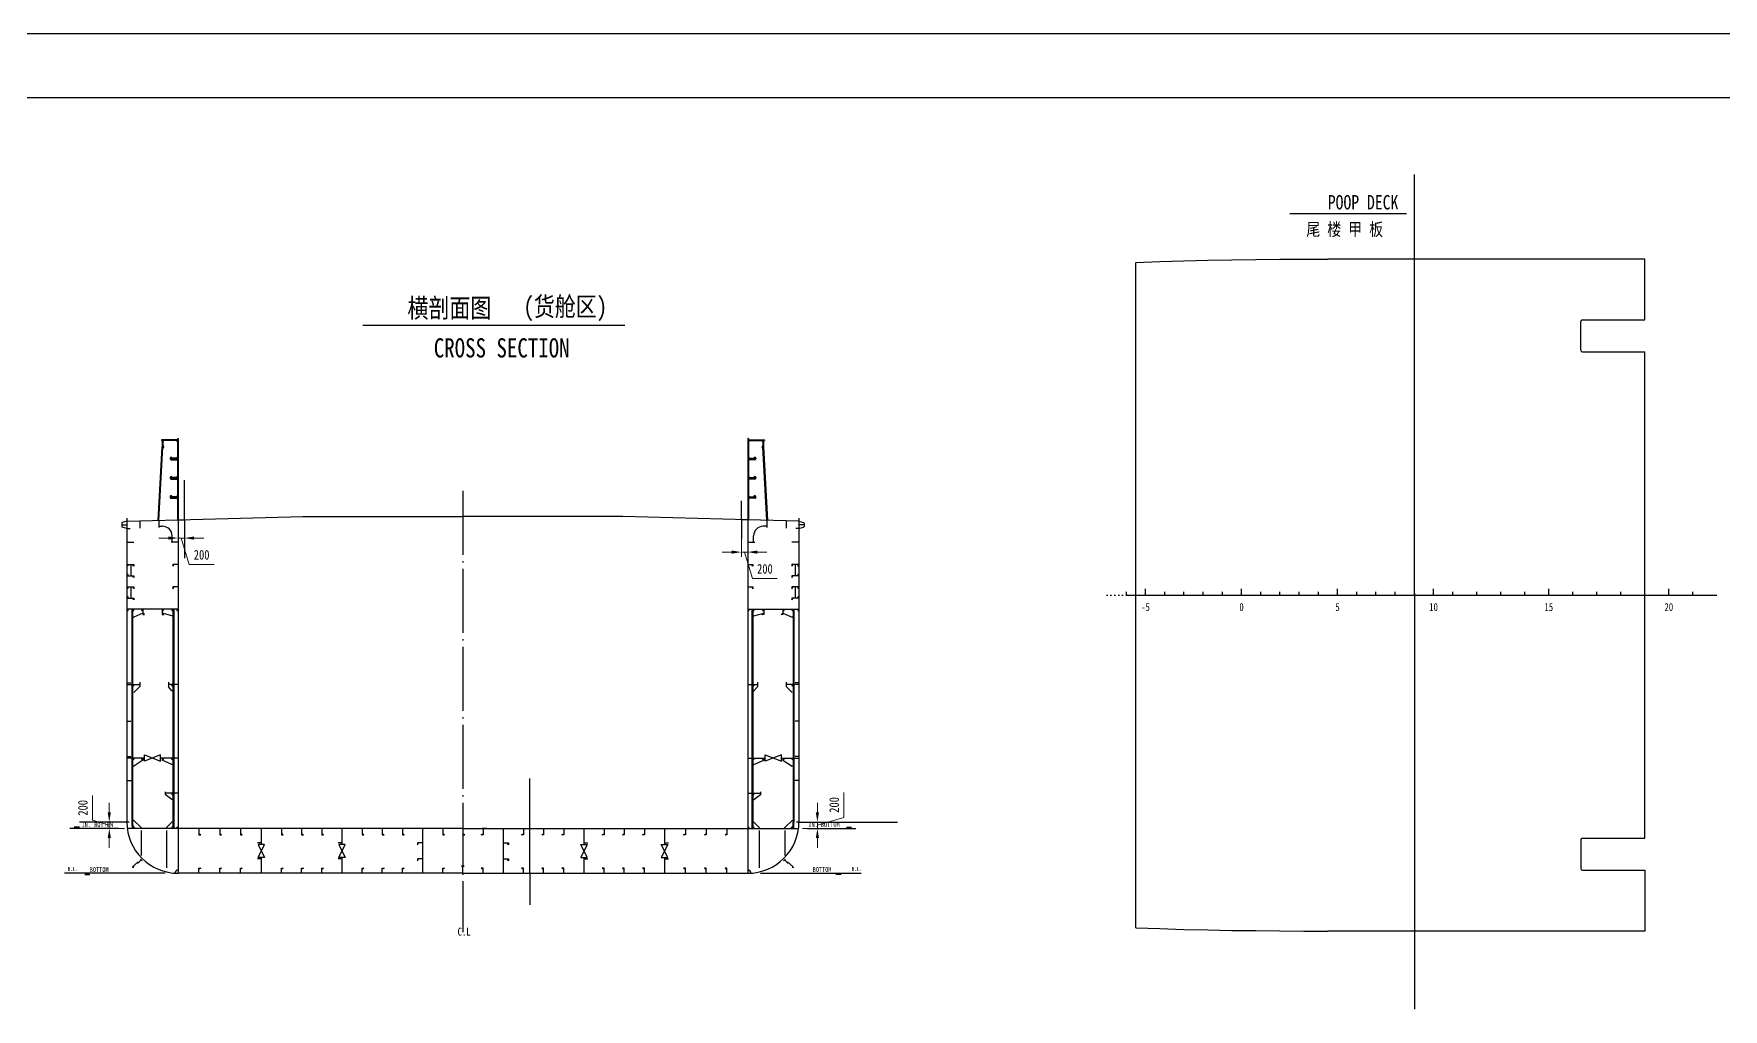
# Model space of a CAD drawing. Extents: x 259389 to 427589, y 305057 to 423857.
# Drawn here: x 295344 to 348133, y 393370 to 423857 of the extents above; entities that cross this region are included whole.
import ezdxf
from ezdxf.enums import TextEntityAlignment as Align

# ---------------------------------------------------------------- set-up
doc = ezdxf.new("R2010")
doc.units = 0
doc.header["$LTSCALE"] = 200
doc.header["$MEASUREMENT"] = 0
for name, pattern in [('CENTER110', [12.2, 10, -1, 0.2, -1]), ('DASHED1', [5.4, 4, -1.4]), ('DOT106', [0.6, 0, -0.6])]:
    doc.linetypes.add(name, pattern=pattern)
doc.layers.get('0').update_dxf_attribs({"color": 6, "linetype": 'CONTINUOUS'})
doc.layers.get('DEFPOINTS').update_dxf_attribs({"linetype": 'CONTINUOUS'})
for name, color, linetype in [('03CENTER', 1, 'CENTER110'), ('11TEXTE', 4, 'CONTINUOUS'), ('12TEXTC', 6, 'CONTINUOUS'), ('16LOCK', 9, 'DOT106'), ('FRAME', 7, 'CONTINUOUS'), ('Y-CON', 3, 'DASHED1')]:
    doc.layers.add(name, color=color, linetype=linetype)
doc.styles.add('ROMANS', font='')
doc.styles.get("Standard").update_dxf_attribs({"font": '', "width": 0.8})
doc.styles.get('ROMANS').set_extended_font_data('FangSong_GB2312')
doc.styles.get('Standard').set_extended_font_data('SimSun')
doc.dimstyles.new('DM-100', dxfattribs={"dimscale": 0, "dimtxt": 250, "dimasz": 200, "dimexe": 30, "dimexo": 30, "dimgap": 50, "dimtad": 1, "dimdec": 0, "dimzin": 0, "dimdsep": 46, "dimtxsty": 'ROMANS', "dimcen": 0, "dimclrd": 1, "dimclre": 1, "dimclrt": 1, "dimadec": 0, "dimazin": 0, "dimtfac": 1, "dimtdec": 0, "dimtmove": 0, "dimatfit": 3, "dimfxl": 0, "dimtolj": 1, "dimtzin": 0, "dimarcsym": 0})

# ---------------------------------------------------------------- blocks, each defined once
blk = doc.blocks.new('*D4')
at = {"layer": 'DEFPOINTS', "color": 0, "transparency": 16777216}
for p in [(299853, 408662), (300053, 408668), (300053, 408096)]:
    blk.add_point(p, dxfattribs=at)
at = {"layer": 'FRAME', "color": 1, "lineweight": 15, "transparency": 16777216}
for p, q in [((299553, 408096), (299253, 408096)), ((299853, 408096), (300053, 408096)), ((299853, 408096), (300053, 408096)), ((299953, 408096), (300200, 407271)), ((300353, 408096), (300653, 408096)), ((300200, 407271), (300977, 407271))]:
    blk.add_line(p, q, dxfattribs=at)
at = {"layer": 'FRAME', "color": 1, "lineweight": 13, "transparency": 16777216}
for p, q in [((299853, 408512), (299853, 407946)), ((300053, 408518), (300053, 407946))]:
    blk.add_line(p, q, dxfattribs=at)
at = {"layer": 'FRAME', "color": 1, "transparency": 16777216}
for points in [[(299553, 408146), (299553, 408046), (299853, 408096)], [(300353, 408146), (300353, 408046), (300053, 408096)]]:
    blk.add_solid(points, dxfattribs=at)
at = {"layer": 'FRAME', "color": 7, "transparency": 16777216, "insert": (300589, 407571), "char_height": 300, "attachment_point": 5}
blk.add_mtext('\\A1;200', dxfattribs=at)
blk = doc.blocks.new('*D5')
at = {"layer": 'DEFPOINTS', "color": 0, "transparency": 16777216}
for p in [(317453, 408663), (317653, 408663), (317653, 407657)]:
    blk.add_point(p, dxfattribs=at)
at = {"layer": 'FRAME', "color": 1, "lineweight": 13, "transparency": 16777216}
for p, q in [((317453, 408513), (317453, 407507)), ((317653, 408513), (317653, 407507))]:
    blk.add_line(p, q, dxfattribs=at)
at = {"layer": 'FRAME', "color": 1, "lineweight": 15, "transparency": 16777216}
for p, q in [((317153, 407657), (316853, 407657)), ((317453, 407657), (317653, 407657)), ((317453, 407657), (317653, 407657)), ((317553, 407657), (317800, 406832)), ((317953, 407657), (318253, 407657)), ((317800, 406832), (318577, 406832))]:
    blk.add_line(p, q, dxfattribs=at)
at = {"layer": 'FRAME', "color": 1, "transparency": 16777216}
for points in [[(317153, 407707), (317153, 407607), (317453, 407657)], [(317953, 407707), (317953, 407607), (317653, 407657)]]:
    blk.add_solid(points, dxfattribs=at)
at = {"layer": 'FRAME', "color": 7, "transparency": 16777216, "insert": (318189, 407132), "char_height": 300, "attachment_point": 5}
blk.add_mtext('\\A1;200', dxfattribs=at)
blk = doc.blocks.new('*D28')
at = {"layer": 'DEFPOINTS', "color": 0, "transparency": 16777216}
for p in [(298327, 399219), (297703, 399019), (298327, 399019)]:
    blk.add_point(p, dxfattribs=at)
at = {"layer": 'FRAME', "color": 1, "lineweight": 15, "transparency": 16777216}
for p, q in [((297178, 399277), (297178, 400054)), ((297703, 399519), (297703, 399819)), ((297703, 399119), (297178, 399277)), ((297703, 399219), (297703, 399019)), ((297703, 399219), (297703, 399019)), ((297703, 398719), (297703, 398419))]:
    blk.add_line(p, q, dxfattribs=at)
at = {"layer": 'FRAME', "color": 1, "lineweight": 13, "transparency": 16777216}
for p, q in [((298177, 399219), (297553, 399219)), ((298177, 399019), (297553, 399019))]:
    blk.add_line(p, q, dxfattribs=at)
at = {"layer": 'FRAME', "color": 1, "transparency": 16777216}
for points in [[(297653, 399519), (297753, 399519), (297703, 399219)], [(297653, 398719), (297753, 398719), (297703, 399019)]]:
    blk.add_solid(points, dxfattribs=at)
at = {"layer": 'FRAME', "color": 7, "transparency": 16777216, "insert": (296878, 399665), "char_height": 300, "attachment_point": 5, "rotation": 90}
blk.add_mtext('\\A1;200', dxfattribs=at)
blk = doc.blocks.new('*D33')
at = {"layer": 'DEFPOINTS', "color": 0, "transparency": 16777216}
for p in [(319213, 399219), (319829, 399219), (319210, 399019)]:
    blk.add_point(p, dxfattribs=at)
at = {"layer": 'FRAME', "color": 1, "lineweight": 15, "transparency": 16777216}
for p, q in [((320654, 399367), (320654, 400144)), ((319829, 399519), (319829, 399819)), ((319829, 399119), (320654, 399367)), ((319829, 399019), (319829, 399219)), ((319829, 399019), (319829, 399219)), ((319829, 398719), (319829, 398419))]:
    blk.add_line(p, q, dxfattribs=at)
at = {"layer": 'FRAME', "color": 1, "lineweight": 13, "transparency": 16777216}
for p, q in [((319363, 399219), (319979, 399219)), ((319360, 399019), (319979, 399019))]:
    blk.add_line(p, q, dxfattribs=at)
at = {"layer": 'FRAME', "color": 1, "transparency": 16777216}
for points in [[(319779, 399519), (319879, 399519), (319829, 399219)], [(319779, 398719), (319879, 398719), (319829, 399019)]]:
    blk.add_solid(points, dxfattribs=at)
at = {"layer": 'FRAME', "color": 7, "transparency": 16777216, "insert": (320354, 399755), "char_height": 300, "attachment_point": 5, "rotation": 90}
blk.add_mtext('\\A1;200', dxfattribs=at)

msp = doc.modelspace()

# ---------------------------------------------------------------- linework, layer by layer
at = {"color": 7, "linetype": 'Continuous'}
msp.add_line((427588.9, 423857.1), (259388.9, 423857.1), dxfattribs=at)
at = {"color": 1, "linetype": 'Continuous'}
msp.add_line((425588.9, 421857.1), (264388.9, 421857.1), dxfattribs=at)
for p, q in [((338232.9, 418229.7), (334596.3, 418229.7)), ((329782.7, 416712.4), (330532.7, 416738.4)), ((329782.7, 395914.4), (329782.7, 416712.4)), ((329782.7, 416712.4), (329782.7, 416712.4)), ((330532.7, 416738.4), (331282.7, 416760.4)), ((331282.7, 416760.4), (332032.7, 416778.4)), ((332032.7, 416778.4), (332782.7, 416791.4)), ((332782.7, 416791.4), (333532.7, 416801.4)), ((333532.7, 416801.4), (334282.7, 416808.4)), ((334282.7, 416808.4), (335032.7, 416812.4)), ((335032.7, 416812.4), (335782.7, 416813.4)), ((345682.7, 416813.4), (335782.7, 416813.4)), ((345682.7, 414913.4), (345682.7, 416813.4)), ((345682.7, 398713.4), (345682.7, 413913.4)), ((330082.7, 406313.4), (330082.7, 406513.4)), ((333082.7, 406313.4), (333082.7, 406513.4)), ((336082.7, 406313.4), (336082.7, 406513.4)), ((339082.7, 406313.4), (339082.7, 406513.4)), ((342682.7, 406313.4), (342682.7, 406513.4)), ((346432.7, 406313.4), (346432.7, 406513.4)), ((329482.7, 406313.4), (329482.7, 406413.4)), ((330682.7, 406313.4), (330682.7, 406413.4)), ((331282.7, 406313.4), (331282.7, 406413.4)), ((331882.7, 406313.4), (331882.7, 406413.4)), ((332482.7, 406313.4), (332482.7, 406413.4)), ((333682.7, 406313.4), (333682.7, 406413.4)), ((334282.7, 406313.4), (334282.7, 406413.4)), ((334882.7, 406313.4), (334882.7, 406413.4)), ((335482.7, 406313.4), (335482.7, 406413.4)), ((336682.7, 406313.4), (336682.7, 406413.4)), ((337282.7, 406313.4), (337282.7, 406413.4)), ((337882.7, 406313.4), (337882.7, 406413.4)), ((338482.7, 406313.4), (338482.7, 406413.4)), ((339682.7, 406313.4), (339682.7, 406413.4)), ((340432.7, 406313.4), (340432.7, 406413.4)), ((341182.7, 406313.4), (341182.7, 406413.4)), ((341932.7, 406313.4), (341932.7, 406413.4)), ((343432.7, 406313.4), (343432.7, 406413.4)), ((344182.7, 406313.4), (344182.7, 406413.4)), ((344932.7, 406313.4), (344932.7, 406413.4)), ((345682.7, 406313.4), (345682.7, 406413.4)), ((345682.7, 406313.4), (347932.7, 406313.4)), ((347182.7, 406313.4), (347182.7, 406413.4)), ((297990.4, 399019.1), (296472.8, 399019.1)), ((296769.9, 399061.3), (296609.3, 399061.3)), ((296667.4, 399019.1), (296636.8, 399061.3)), ((296711.5, 399019.1), (296680.9, 399061.3)), ((296754.4, 399019.1), (296723.8, 399061.3)), ((319514.7, 399019.1), (321032.3, 399019.1)), ((320735.2, 399061.3), (320895.8, 399061.3)), ((320750.7, 399019.1), (320781.3, 399061.3)), ((320793.6, 399019.1), (320824.2, 399061.3)), ((320837.7, 399019.1), (320868.3, 399061.3)), ((296934.2, 397576.9), (297094.8, 397576.9)), ((296949.6, 397619.1), (296980.3, 397576.9)), ((296992.6, 397619.1), (297023.2, 397576.9)), ((297036.7, 397619.1), (297067.3, 397576.9)), ((320570.9, 397576.9), (320410.3, 397576.9)), ((320468.4, 397619.1), (320437.8, 397576.9)), ((320512.6, 397619.1), (320481.9, 397576.9)), ((320555.5, 397619.1), (320524.9, 397576.9)), ((345682.7, 397713.4), (345682.7, 395813.4)), ((329782.7, 395914.4), (329782.7, 395914.4)), ((329782.7, 395914.4), (330532.7, 395888.4)), ((330532.7, 395888.4), (331282.7, 395866.4)), ((331282.7, 395866.4), (332032.7, 395848.4)), ((332032.7, 395848.4), (332782.7, 395835.4)), ((332782.7, 395835.4), (333532.7, 395825.4)), ((333532.7, 395825.4), (334282.7, 395818.4)), ((334282.7, 395818.4), (335032.7, 395814.4)), ((335032.7, 395814.4), (335782.7, 395813.4)), ((345682.7, 395813.4), (335782.7, 395813.4))]:
    msp.add_line(p, q)
at = {"layer": '03CENTER'}
msp.add_line((308752.6, 409575.6), (308752.6, 395777.4), dxfattribs=at)
at = {"layer": '16LOCK'}
msp.add_line((328882.7, 406313.4), (329782.7, 406313.4), dxfattribs=at)
at = {"layer": 'FRAME', "color": 5}
for p, q in [((338482.7, 406413.4), (338482.7, 419460.3)), ((300052.6, 408662.7), (300052.6, 409905.6)), ((317452.6, 408662.7), (317452.6, 409254.8)), ((300052.6, 408662.7), (300052.6, 407466.5)), ((317452.6, 408662.7), (317452.6, 408079.9)), ((338482.7, 406363.4), (338482.7, 393370.2)), ((310842.6, 397619.1), (310842.6, 400582.8)), ((298327, 399219.1), (297935.2, 399219.1)), ((319252.6, 399219.1), (319173.5, 399219.1)), ((319252.6, 399219.1), (322334.8, 399219.1)), ((300023.4, 399019.1), (299492.6, 399019.1)), ((317424.9, 399019.1), (318012.6, 399019.1)), ((310842.6, 397619.1), (310842.6, 396637))]:
    msp.add_line(p, q, dxfattribs=at)
at = {"layer": 'FRAME'}
for p, q in [((305630.6, 414746), (313810.2, 414746)), ((343682.7, 413963.4), (343682.7, 414863.4)), ((343732.7, 414913.4), (345682.7, 414913.4)), ((343732.7, 413913.4), (345682.7, 413913.4)), ((299227.5, 408645.7), (299352.5, 410944.1)), ((299252.6, 408646.4), (299377.6, 410944.1)), ((299332.6, 411169.1), (299332.6, 411144.1)), ((299832.6, 411169.1), (299332.6, 411169.1)), ((299832.6, 411144.1), (299332.6, 411144.1)), ((299352.5, 410944.1), (299377.6, 410944.1)), ((299357.6, 411144.1), (299357.6, 410944.1)), ((299357.6, 410944.1), (299377.6, 410944.1)), ((299377.6, 411144.1), (299377.6, 410944.1)), ((299832.6, 411209.1), (299852.6, 411209.1)), ((299832.6, 411209.1), (299832.6, 408662.2)), ((299852.6, 411209.1), (299852.6, 408662.7)), ((317652.6, 411209.1), (317652.6, 408662.7)), ((317672.6, 411209.1), (317652.6, 411209.1)), ((317672.6, 411209.1), (317672.6, 408662.2)), ((317672.6, 411169.1), (318172.6, 411169.1)), ((317672.6, 411144.1), (318172.6, 411144.1)), ((318127.6, 411144.1), (318127.6, 410944.1)), ((318252.6, 408646.4), (318127.6, 410944.1)), ((318152.6, 410944.1), (318127.6, 410944.1)), ((318147.6, 410944.1), (318127.6, 410944.1)), ((318147.6, 411144.1), (318147.6, 410944.1)), ((318277.6, 408645.7), (318152.6, 410944.1)), ((318172.6, 411169.1), (318172.6, 411144.1)), ((299602.6, 410589.1), (299602.6, 410569.1)), ((299632.6, 410589.1), (299632.6, 410569.1)), ((299832.6, 410589.1), (299632.6, 410589.1)), ((299832.6, 410569.1), (299632.6, 410569.1)), ((299632.6, 410539.1), (299832.6, 410539.1)), ((317672.6, 410589.1), (317872.6, 410589.1)), ((317672.6, 410569.1), (317872.6, 410569.1)), ((317872.6, 410539.1), (317672.6, 410539.1)), ((317872.6, 410589.1), (317872.6, 410569.1)), ((317902.6, 410589.1), (317902.6, 410569.1)), ((299602.6, 409989.1), (299602.6, 409969.1)), ((299832.6, 409989.1), (299632.6, 409989.1)), ((299632.6, 409989.1), (299632.6, 409969.1)), ((299832.6, 409969.1), (299632.6, 409969.1)), ((299632.6, 409939.1), (299832.6, 409939.1)), ((317672.6, 409989.1), (317872.6, 409989.1)), ((317672.6, 409969.1), (317872.6, 409969.1)), ((317872.6, 409939.1), (317672.6, 409939.1)), ((317872.6, 409989.1), (317872.6, 409969.1)), ((317902.6, 409989.1), (317902.6, 409969.1)), ((299602.6, 409389.1), (299602.6, 409369.1)), ((299632.6, 409389.1), (299632.6, 409369.1)), ((299832.6, 409389.1), (299632.6, 409389.1)), ((299832.6, 409369.1), (299632.6, 409369.1)), ((299632.6, 409339.1), (299832.6, 409339.1)), ((317672.6, 409389.1), (317872.6, 409389.1)), ((317672.6, 409369.1), (317872.6, 409369.1)), ((317872.6, 409339.1), (317672.6, 409339.1)), ((317872.6, 409389.1), (317872.6, 409369.1)), ((317902.6, 409389.1), (317902.6, 409369.1)), ((298252.6, 408619.1), (298107.4, 408580.2)), ((298252.6, 408719.1), (298252.6, 399219.1)), ((298252.6, 408619.1), (299852.6, 408662.7)), ((298652.6, 408630), (298652.6, 408409.9)), ((299252.6, 408646.4), (299252.6, 408426.4)), ((299852.6, 408662.7), (303752.6, 408769.1)), ((299852.6, 408662.7), (299852.6, 397619.1)), ((299852.6, 408662.7), (300052.6, 408662.7)), ((303752.6, 408769.1), (308752.6, 408769.1)), ((313752.6, 408769.1), (308752.6, 408769.1)), ((317652.6, 408662.7), (313752.6, 408769.1)), ((317652.6, 408662.7), (317452.6, 408662.7)), ((317652.6, 408662.7), (317652.6, 397619.1)), ((319252.6, 408619.1), (317652.6, 408662.7)), ((318252.6, 408646.4), (318252.6, 408426.4)), ((318852.6, 408630), (318852.6, 408409.9)), ((319252.6, 408719.1), (319252.6, 399219.1)), ((319252.6, 408619.1), (319397.7, 408580.2)), ((298092.6, 408560.9), (298092.6, 408457.3)), ((298092.6, 408509.1), (298232.6, 408509.1)), ((298252.6, 408399.1), (298107.4, 408438)), ((298252.6, 408398.9), (298352.6, 408398.9)), ((299252.6, 408464.1), (299367.6, 408464.1)), ((299667.6, 407969.3), (299667.6, 408164.1)), ((317837.6, 407969.3), (317837.6, 408164.1)), ((318252.6, 408464.1), (318137.6, 408464.1)), ((319252.6, 408398.9), (319152.6, 408398.9)), ((319252.6, 408399.1), (319397.7, 408438)), ((319412.6, 408509.1), (319272.6, 408509.1)), ((319412.6, 408560.9), (319412.6, 408457.3)), ((298252.6, 407969.3), (298472.6, 407969.3)), ((299852.6, 407969.3), (299632.6, 407969.3)), ((317652.6, 407969.3), (317872.6, 407969.3)), ((319252.6, 407969.3), (319032.6, 407969.3)), ((298252.6, 407269.3), (298472.6, 407269.3)), ((298372.6, 407269.3), (298372.6, 406919.3)), ((298472.6, 407213.2), (298436.9, 407269.3)), ((298472.6, 407269.3), (298472.6, 407213.2)), ((299692.6, 407213.2), (299728.2, 407269.3)), ((299692.6, 407269.3), (299692.6, 407213.2)), ((299852.6, 407269.3), (299692.6, 407269.3)), ((317652.6, 407269.3), (317812.6, 407269.3)), ((317812.6, 407213.2), (317776.9, 407269.3)), ((317812.6, 407269.3), (317812.6, 407213.2)), ((319252.6, 407269.3), (319032.6, 407269.3)), ((319032.6, 407269.3), (319032.6, 407213.2)), ((319032.6, 407213.2), (319068.2, 407269.3)), ((319132.6, 407269.3), (319132.6, 406919.3)), ((298252.5, 406919.3), (298472.5, 406919.3)), ((298252.5, 406569.3), (298472.5, 406569.3)), ((298372.5, 406569.3), (298372.5, 406219.3)), ((298472.5, 406863.2), (298436.9, 406919.3)), ((298472.5, 406513.2), (298436.9, 406569.3)), ((298472.5, 406919.3), (298472.5, 406863.2)), ((298472.5, 406569.3), (298472.5, 406513.2)), ((299692.5, 406513.2), (299728.2, 406569.3)), ((299692.5, 406569.3), (299692.5, 406513.2)), ((299852.5, 406569.3), (299692.5, 406569.3)), ((317652.6, 406569.3), (317812.6, 406569.3)), ((317812.6, 406513.2), (317776.9, 406569.3)), ((317812.6, 406569.3), (317812.6, 406513.2)), ((319252.6, 406919.3), (319032.6, 406919.3)), ((319032.6, 406919.3), (319032.6, 406863.2)), ((319032.6, 406863.2), (319068.2, 406919.3)), ((319252.6, 406569.3), (319032.6, 406569.3)), ((319032.6, 406569.3), (319032.6, 406513.2)), ((319032.6, 406513.2), (319068.2, 406569.3)), ((319132.6, 406569.3), (319132.6, 406219.3)), ((298252.5, 406219.3), (298472.5, 406219.3)), ((298472.5, 406163.2), (298436.9, 406219.3)), ((298472.5, 406219.3), (298472.5, 406163.2)), ((319252.6, 406219.3), (319032.6, 406219.3)), ((319032.6, 406219.3), (319032.6, 406163.2)), ((319032.6, 406163.2), (319068.2, 406219.3)), ((329482.7, 406313.4), (342682.7, 406313.4)), ((342682.7, 406313.4), (345682.7, 406313.4)), ((299852.5, 405869.3), (298252.5, 405869.3)), ((298407.6, 405869.3), (298407.6, 399219.1)), ((298432.6, 405869.3), (298432.6, 399219.1)), ((298432.6, 405619.3), (298467.6, 405619.3)), ((298752.5, 405744.7), (298467.6, 405619.3)), ((298752.5, 405869.1), (298752.5, 405709.1)), ((298808.6, 405709.1), (298752.5, 405744.7)), ((298752.5, 405709.1), (298808.6, 405709.1)), ((299352.5, 405869.1), (299352.5, 405709.1)), ((299657.5, 405669.3), (299352.5, 405744.7)), ((299408.6, 405709.1), (299352.5, 405744.7)), ((299352.5, 405709.1), (299408.6, 405709.1)), ((299692.5, 405669.3), (299657.5, 405669.3)), ((299692.6, 405869.3), (299692.6, 399019.1)), ((299722.6, 405869.3), (299722.6, 399019.1)), ((317652.6, 405869.3), (319252.6, 405869.3)), ((317782.6, 405869.3), (317782.6, 399019.1)), ((317812.6, 405869.3), (317812.6, 399019.1)), ((317812.6, 405669.3), (317847.6, 405669.3)), ((317847.6, 405669.3), (318152.6, 405744.7)), ((318096.5, 405709.1), (318152.6, 405744.7)), ((318152.6, 405709.1), (318096.5, 405709.1)), ((318152.6, 405869.1), (318152.6, 405709.1)), ((318696.5, 405709.1), (318752.6, 405744.7)), ((318752.6, 405709.1), (318696.5, 405709.1)), ((318752.6, 405869.1), (318752.6, 405709.1)), ((318752.6, 405744.7), (319037.6, 405619.3)), ((319072.6, 405619.3), (319037.6, 405619.3)), ((319072.6, 405869.3), (319072.6, 399219.1)), ((319097.6, 405869.3), (319097.6, 399219.1)), ((298252.6, 403569.3), (298372.6, 403569.3)), ((298252.6, 403519.3), (298652.6, 403519.3)), ((298652.6, 403454.3), (298467.6, 403269.3)), ((298652.6, 403594.3), (298652.6, 403444.3)), ((299552.6, 403594.3), (299552.6, 403444.3)), ((299852.6, 403519.3), (299552.6, 403519.3)), ((299657.6, 403319.3), (299552.6, 403444.3)), ((299692.6, 403319.3), (299657.6, 403319.3)), ((317652.6, 403519.3), (317952.6, 403519.3)), ((317812.6, 403319.3), (317847.6, 403319.3)), ((317847.6, 403319.3), (317952.6, 403444.3)), ((317952.6, 403594.3), (317952.6, 403444.3)), ((318852.6, 403594.3), (318852.6, 403444.3)), ((319252.6, 403519.3), (318852.6, 403519.3)), ((318852.6, 403454.3), (319037.6, 403269.3)), ((319252.6, 403569.3), (319132.6, 403569.3)), ((298252.6, 402369.3), (298372.6, 402369.3)), ((319252.6, 402369.3), (319132.6, 402369.3)), ((298252.6, 401269.1), (298372.6, 401269.1)), ((298800.9, 401219.1), (298252.6, 401219.1)), ((298752.6, 401219), (298752.6, 401139.1)), ((299306.9, 401319), (298800.9, 401119)), ((298800.9, 401119), (298800.9, 401319)), ((298800.9, 401319), (299306.9, 401119)), ((299054.3, 401219.1), (299053.5, 401219.1)), ((299306.9, 401119), (299306.9, 401319)), ((299852.6, 401219.1), (299306.9, 401219.1)), ((299352.6, 401219), (299352.6, 401139.1)), ((317652.6, 401219.1), (318198.2, 401219.1)), ((318152.6, 401219), (318152.6, 401139.1)), ((318198.2, 401119), (318198.2, 401319)), ((318198.2, 401319), (318704.3, 401119)), ((318704.3, 401319), (318198.2, 401119)), ((318450.9, 401219.1), (318451.6, 401219.1)), ((318704.3, 401119), (318704.3, 401319)), ((318704.3, 401219.1), (319252.6, 401219.1)), ((318752.6, 401219), (318752.6, 401139.1)), ((319252.6, 401269.1), (319132.6, 401269.1)), ((298432.6, 400969.1), (298467.6, 400969.1)), ((298752.6, 401149.1), (298467.6, 400969.1)), ((299657.6, 401020.1), (299352.6, 401149.1)), ((299692.6, 401020.1), (299657.6, 401020.1)), ((317812.6, 401020.1), (317847.6, 401020.1)), ((317847.6, 401020.1), (318152.6, 401149.1)), ((318752.6, 401149.1), (319037.6, 400969.1)), ((319072.6, 400969.1), (319037.6, 400969.1)), ((298252.6, 400519.1), (298432.6, 400519.1)), ((298432.6, 400485.1), (298406.4, 400519.1)), ((298432.6, 400519.1), (298432.6, 400485.1)), ((299452.6, 400169.1), (299452.6, 400069.1)), ((318052.6, 400169.1), (318052.6, 400069.1)), ((319072.6, 400485.1), (319098.8, 400519.1)), ((319072.6, 400519.1), (319072.6, 400485.1)), ((319252.6, 400519.1), (319072.6, 400519.1)), ((299852.6, 400119.1), (299452.6, 400119.1)), ((299657.6, 399920.1), (299452.6, 400079.1)), ((299692.6, 399920.1), (299657.6, 399920.1)), ((317652.6, 400119.1), (318052.6, 400119.1)), ((317812.6, 399920.1), (317847.6, 399920.1)), ((317847.6, 399920.1), (318052.6, 400079.1)), ((297935.2, 399219.1), (296769.9, 399219.1)), ((298467.6, 399269.1), (298432.6, 399269.1)), ((298696.9, 399054.1), (298467.6, 399269.1)), ((299657.6, 399219.1), (299492.6, 399054.1)), ((299692.6, 399219.1), (299657.6, 399219.1)), ((317812.6, 399219.1), (317847.6, 399219.1)), ((317847.6, 399219.1), (318012.6, 399054.1)), ((318808.2, 399054.1), (319037.6, 399269.1)), ((319037.6, 399269.1), (319072.6, 399269.1)), ((299492.6, 399019.1), (298265.1, 399019.1)), ((298696.9, 399019.1), (298696.9, 399054.1)), ((298696.9, 398956.1), (298696.9, 398175.6)), ((299492.6, 399054.1), (299492.6, 399019.1)), ((299492.6, 398956.1), (299492.6, 397790.7)), ((308752.6, 399019.1), (300023.4, 399019.1)), ((300502.6, 399019.1), (300502.6, 398819.1)), ((300558.6, 398819.1), (300502.6, 398854.7)), ((300502.6, 398819.1), (300558.6, 398819.1)), ((301152.6, 399019.1), (301152.6, 398819.1)), ((301208.6, 398819.1), (301152.6, 398854.7)), ((301152.6, 398819.1), (301208.6, 398819.1)), ((301802.6, 399019.1), (301802.6, 398819.1)), ((301858.6, 398819.1), (301802.6, 398854.7)), ((301802.6, 398819.1), (301858.6, 398819.1)), ((302452.6, 398569.1), (302332.6, 398569.1)), ((302452.6, 399019.1), (302452.6, 398523.5)), ((303082.6, 399019.1), (303082.6, 398819.1)), ((303138.6, 398819.1), (303082.6, 398854.7)), ((303082.6, 398819.1), (303138.6, 398819.1)), ((303712.6, 399019.1), (303712.6, 398819.1)), ((303768.6, 398819.1), (303712.6, 398854.7)), ((303712.6, 398819.1), (303768.6, 398819.1)), ((304342.6, 399019.1), (304342.6, 398819.1)), ((304398.6, 398819.1), (304342.6, 398854.7)), ((304342.6, 398819.1), (304398.6, 398819.1)), ((304972.6, 398569.1), (304852.6, 398569.1)), ((304972.6, 399019.1), (304972.6, 398523.5)), ((305602.6, 399019.1), (305602.6, 398819.1)), ((305658.6, 398819.1), (305602.6, 398854.7)), ((305602.6, 398819.1), (305658.6, 398819.1)), ((306232.6, 399019.1), (306232.6, 398819.1)), ((306288.6, 398819.1), (306232.6, 398854.7)), ((306232.6, 398819.1), (306288.6, 398819.1)), ((306862.6, 399019.1), (306862.6, 398819.1)), ((306918.6, 398819.1), (306862.6, 398854.7)), ((306862.6, 398819.1), (306918.6, 398819.1)), ((307492.6, 398569.1), (307332.6, 398569.1)), ((307332.6, 398569.1), (307332.6, 398513)), ((307332.6, 398513), (307368.2, 398569.1)), ((307492.6, 399019.1), (307492.6, 397619.1)), ((308122.6, 399019.1), (308122.6, 398819.1)), ((308178.6, 398819.1), (308122.6, 398854.7)), ((308122.6, 398819.1), (308178.6, 398819.1)), ((308752.6, 399019.1), (317424.9, 399019.1)), ((308752.6, 399019.1), (308752.6, 398819.1)), ((308808.6, 398819.1), (308752.6, 398854.7)), ((308752.6, 398819.1), (308808.6, 398819.1)), ((309326.5, 398819.1), (309382.6, 398854.7)), ((309382.6, 398819.1), (309326.5, 398819.1)), ((309502.6, 399019.1), (309352.6, 399019.1)), ((309382.6, 399019.1), (309382.6, 398819.1)), ((310012.6, 399019.1), (310012.6, 397619.1)), ((310012.6, 398569.1), (310172.6, 398569.1)), ((310172.6, 398513), (310136.9, 398569.1)), ((310172.6, 398569.1), (310172.6, 398513)), ((310586.5, 398819.1), (310642.6, 398854.7)), ((310642.6, 398819.1), (310586.5, 398819.1)), ((310642.6, 399019.1), (310642.6, 398819.1)), ((311216.5, 398819.1), (311272.6, 398854.7)), ((311272.6, 398819.1), (311216.5, 398819.1)), ((311272.6, 399019.1), (311272.6, 398819.1)), ((311846.5, 398819.1), (311902.6, 398854.7)), ((311902.6, 398819.1), (311846.5, 398819.1)), ((311902.6, 399019.1), (311902.6, 398819.1)), ((312532.6, 399019.1), (312532.6, 398523.5)), ((312532.6, 398569.1), (312652.6, 398569.1)), ((313106.5, 398819.1), (313162.6, 398854.7)), ((313162.6, 398819.1), (313106.5, 398819.1)), ((313162.6, 399019.1), (313162.6, 398819.1)), ((313736.5, 398819.1), (313792.6, 398854.7)), ((313792.6, 398819.1), (313736.5, 398819.1)), ((313792.6, 399019.1), (313792.6, 398819.1)), ((314366.5, 398819.1), (314422.6, 398854.7)), ((314422.6, 398819.1), (314366.5, 398819.1)), ((314422.6, 399019.1), (314422.6, 398819.1)), ((315052.6, 399019.1), (315052.6, 398523.5)), ((315052.6, 398569.1), (315172.6, 398569.1)), ((315646.5, 398819.1), (315702.6, 398854.7)), ((315702.6, 398819.1), (315646.5, 398819.1)), ((315702.6, 399019.1), (315702.6, 398819.1)), ((316296.5, 398819.1), (316352.6, 398854.7)), ((316352.6, 398819.1), (316296.5, 398819.1)), ((316352.6, 399019.1), (316352.6, 398819.1)), ((316946.5, 398819.1), (317002.6, 398854.7)), ((317002.6, 398819.1), (316946.5, 398819.1)), ((317002.6, 399019.1), (317002.6, 398819.1)), ((318012.6, 399054.1), (318012.6, 399019.1)), ((318012.6, 399019.1), (319240, 399019.1)), ((318012.6, 398956.1), (318012.6, 397790.7)), ((318808.2, 399019.1), (318808.2, 399054.1)), ((318808.2, 398956.1), (318808.2, 398175.6)), ((343682.7, 398663.4), (343682.7, 397763.4)), ((343732.7, 398713.4), (345682.7, 398713.4)), ((298586.3, 397925.8), (298704.3, 398034.2)), ((302452.6, 398069.1), (302332.6, 398069.1)), ((302552.6, 398523.5), (302352.6, 398523.5)), ((302352.6, 398523.5), (302552.6, 398115.2)), ((302352.6, 398115.2), (302552.6, 398523.5)), ((302552.6, 398115.2), (302352.6, 398115.2)), ((302452.6, 398115.2), (302452.6, 397619.1)), ((304972.6, 398069.1), (304852.6, 398069.1)), ((305072.6, 398523.5), (304872.6, 398523.5)), ((304872.6, 398523.5), (305072.6, 398115.2)), ((304872.6, 398115.2), (305072.6, 398523.5)), ((305072.6, 398115.2), (304872.6, 398115.2)), ((304972.6, 398115.2), (304972.6, 397619.1)), ((307492.6, 398069.1), (307332.6, 398069.1)), ((307332.6, 398069.1), (307332.6, 398013)), ((307332.6, 398013), (307368.2, 398069.1)), ((310012.6, 398069.1), (310172.6, 398069.1)), ((310172.6, 398013), (310136.9, 398069.1)), ((310172.6, 398069.1), (310172.6, 398013)), ((312432.6, 398523.5), (312632.6, 398523.5)), ((312632.6, 398523.5), (312432.6, 398115.2)), ((312632.6, 398115.2), (312432.6, 398523.5)), ((312432.6, 398115.2), (312632.6, 398115.2)), ((312532.6, 398115.2), (312532.6, 397619.1)), ((312532.6, 398069.1), (312652.6, 398069.1)), ((314952.6, 398523.5), (315152.6, 398523.5)), ((315152.6, 398523.5), (314952.6, 398115.2)), ((315152.6, 398115.2), (314952.6, 398523.5)), ((314952.6, 398115.2), (315152.6, 398115.2)), ((315052.6, 398115.2), (315052.6, 397619.1)), ((315052.6, 398069.1), (315172.6, 398069.1)), ((318918.8, 397925.8), (318800.8, 398034.2)), ((299452.6, 397619.1), (296308.2, 397619.1)), ((298430.5, 397816.6), (298607.5, 397979.2)), ((298430.5, 397816.6), (298453.6, 397791.6)), ((298455.6, 397839.6), (298453.6, 397791.6)), ((308752.6, 397619.1), (299852.6, 397619.1)), ((300502.6, 397619.1), (300502.6, 397779.1)), ((300502.6, 397779.1), (300558.6, 397779.1)), ((300558.6, 397779.1), (300502.6, 397743.5)), ((301152.6, 397619.1), (301152.6, 397779.1)), ((301152.6, 397779.1), (301208.6, 397779.1)), ((301208.6, 397779.1), (301152.6, 397743.5)), ((301802.6, 397619.1), (301802.6, 397779.1)), ((301802.6, 397779.1), (301858.6, 397779.1)), ((301858.6, 397779.1), (301802.6, 397743.5)), ((303082.6, 397619.1), (303082.6, 397779.1)), ((303082.6, 397779.1), (303138.6, 397779.1)), ((303138.6, 397779.1), (303082.6, 397743.5)), ((303712.6, 397619.1), (303712.6, 397779.1)), ((303712.6, 397779.1), (303768.6, 397779.1)), ((303768.6, 397779.1), (303712.6, 397743.5)), ((304342.6, 397619.1), (304342.6, 397779.1)), ((304342.6, 397779.1), (304398.6, 397779.1)), ((304398.6, 397779.1), (304342.6, 397743.5)), ((305602.6, 397619.1), (305602.6, 397779.1)), ((305602.6, 397779.1), (305658.6, 397779.1)), ((305658.6, 397779.1), (305602.6, 397743.5)), ((306232.6, 397619.1), (306232.6, 397779.1)), ((306232.6, 397779.1), (306288.6, 397779.1)), ((306288.6, 397779.1), (306232.6, 397743.5)), ((306862.6, 397619.1), (306862.6, 397779.1)), ((306862.6, 397779.1), (306918.6, 397779.1)), ((306918.6, 397779.1), (306862.6, 397743.5)), ((308122.6, 397619.1), (308122.6, 397779.1)), ((308122.6, 397779.1), (308178.6, 397779.1)), ((308178.6, 397779.1), (308122.6, 397743.5)), ((308792.6, 397839.1), (308712.6, 397839.1)), ((308712.6, 397839.1), (308792.6, 397839.1)), ((308752.6, 397619.1), (308752.6, 397839.1)), ((308752.6, 397619.1), (308752.6, 397839.1)), ((308752.6, 397619.1), (317652.6, 397619.1)), ((309382.6, 397779.1), (309326.5, 397779.1)), ((309326.5, 397779.1), (309382.6, 397743.5)), ((309382.6, 397619.1), (309382.6, 397779.1)), ((310642.6, 397779.1), (310586.5, 397779.1)), ((310586.5, 397779.1), (310642.6, 397743.5)), ((310642.6, 397619.1), (310642.6, 397779.1)), ((310642.6, 397619.1), (310842.6, 397619.1)), ((311272.6, 397779.1), (311216.5, 397779.1)), ((311216.5, 397779.1), (311272.6, 397743.5)), ((311272.6, 397619.1), (311272.6, 397779.1)), ((311902.6, 397779.1), (311846.5, 397779.1)), ((311846.5, 397779.1), (311902.6, 397743.5)), ((311902.6, 397619.1), (311902.6, 397779.1)), ((313162.6, 397779.1), (313106.5, 397779.1)), ((313106.5, 397779.1), (313162.6, 397743.5)), ((313162.6, 397619.1), (313162.6, 397779.1)), ((313792.6, 397779.1), (313736.5, 397779.1)), ((313736.5, 397779.1), (313792.6, 397743.5)), ((313792.6, 397619.1), (313792.6, 397779.1)), ((314422.6, 397779.1), (314366.5, 397779.1)), ((314366.5, 397779.1), (314422.6, 397743.5)), ((314422.6, 397619.1), (314422.6, 397779.1)), ((315702.6, 397779.1), (315646.5, 397779.1)), ((315646.5, 397779.1), (315702.6, 397743.5)), ((315702.6, 397619.1), (315702.6, 397779.1)), ((316352.6, 397779.1), (316296.5, 397779.1)), ((316296.5, 397779.1), (316352.6, 397743.5)), ((316352.6, 397619.1), (316352.6, 397779.1)), ((317002.6, 397779.1), (316946.5, 397779.1)), ((316946.5, 397779.1), (317002.6, 397743.5)), ((317002.6, 397619.1), (317002.6, 397779.1)), ((318052.6, 397619.1), (321196.9, 397619.1)), ((319074.6, 397816.6), (318897.6, 397979.2)), ((319049.5, 397839.6), (319051.6, 397791.6)), ((319074.6, 397816.6), (319051.6, 397791.6)), ((343732.7, 397713.4), (345682.7, 397713.4))]:
    msp.add_line(p, q, dxfattribs=at)
for centre, radius, start, end in [((343732.7, 414863.4), 50, 90, 180), ((343732.7, 413963.4), 50, 180, 270), ((299377.6, 410944.1), 30, 266.88609, 90), ((299377.6, 411144.1), 30, 270, 0), ((299832.6, 411144.1), 30, 180, 270), ((317672.6, 411144.1), 30, 270, 0), ((318127.6, 411144.1), 30, 180, 270), ((318127.6, 410944.1), 30, 90, 273.11391), ((299632.6, 410589.1), 30, 0, 180), ((299632.6, 410569.1), 30, 180, 270), ((299832.6, 410589.1), 30, 90, 180), ((317672.6, 410589.1), 30, 0, 90), ((317872.6, 410589.1), 30, 0, 180), ((317872.6, 410569.1), 30, 270, 0), ((299632.6, 409989.1), 30, 0, 180), ((299632.6, 409969.1), 30, 180, 270), ((299832.6, 409989.1), 30, 90, 180), ((317672.6, 409989.1), 30, 0, 90), ((317872.6, 409989.1), 30, 0, 180), ((317872.6, 409969.1), 30, 270, 0), ((299632.6, 409389.1), 30, 0, 180.0002), ((299632.6, 409369.1), 30, 180, 270), ((299832.6, 409389.1), 30, 90, 180), ((317672.6, 409389.1), 30, 0, 90), ((317872.6, 409389.1), 30, 359.9998, 180), ((317872.6, 409369.1), 30, 270, 0), ((298112.6, 408560.9), 20, 105, 180), ((298112.6, 408457.3), 20, 180, 255), ((299367.6, 408164.1), 300, 0, 90), ((318137.6, 408164.1), 300, 90, 180), ((319392.6, 408560.9), 20, 0, 75), ((319392.6, 408457.3), 20, 285, 0), ((298252.6, 407269.3), 50, 270, 0), ((319252.6, 407269.3), 50, 180, 270), ((298252.5, 406919.3), 50, 0, 90), ((298252.5, 406569.3), 50, 270, 0), ((319252.6, 406919.3), 50, 90, 180), ((319252.6, 406569.3), 50, 180, 270), ((298252.5, 406219.3), 50, 0, 90), ((319252.6, 406219.3), 50, 90, 180), ((298252.5, 405869.3), 50, 270, 0), ((298432.5, 405869.3), 50, 270, 0), ((298752.5, 405869.1), 50, 180, 270), ((299352.5, 405869.3), 50, 270, 0), ((299692.5, 405869.1), 50, 180, 270), ((299852.5, 405869.1), 50, 180, 270), ((317652.6, 405869.1), 50, 270, 0), ((317812.6, 405869.1), 50, 270, 0), ((318152.6, 405869.3), 50, 180, 270), ((318752.6, 405869.1), 50, 270, 0), ((319072.6, 405869.3), 50, 180, 270), ((319252.6, 405869.3), 50, 180, 270), ((298432.5, 403519.3), 50, 270, 0), ((299692.6, 403519.3), 50, 180, 270), ((317812.6, 403519.3), 50, 270, 0), ((319072.6, 403519.3), 50, 180, 270), ((298432.6, 401219.1), 50, 270, 0), ((298752.6, 401219), 50, 180, 270), ((299352.6, 401219), 50, 270, 0), ((299692.6, 401219.1), 50, 180, 270), ((317812.6, 401219.1), 50, 270, 0), ((318152.6, 401219), 50, 180, 270), ((318752.6, 401219), 50, 270, 0), ((319072.6, 401219.1), 50, 180, 270), ((299692.6, 400119.1), 50, 180, 270), ((317812.6, 400119.1), 50, 270, 0), ((299852.6, 399219.1), 1600, 180, 270), ((299837.6, 399219.1), 1430, 180, 188.03975), ((299832.6, 399219.1), 1400, 180, 188.21321), ((317652.6, 399219.1), 1600, 270, 0), ((317672.6, 399219.1), 1400, 351.78679, 0), ((317667.6, 399219.1), 1430, 351.96025, 0), ((298446.9, 399019.1), 50, 0, 97.19002), ((299692.6, 399019.1), 50, 90, 180), ((299852.6, 399019.1), 50, 90, 180), ((317652.6, 399019.1), 50, 0, 90), ((317812.6, 399019.1), 50, 0, 90), ((319058.2, 399019.1), 50, 82.80998, 180), ((343732.7, 398663.4), 50, 90, 180), ((299852.6, 399219.1), 1650, 224.59428, 227.20322), ((317652.6, 399219.1), 1650, 312.79678, 315.40572), ((299852.6, 397619.1), 100, 90, 180), ((317652.6, 397619.1), 100, 0, 90), ((343732.7, 397763.4), 50, 180, 270)]:
    msp.add_arc(centre, radius, start, end, dxfattribs=at)

# ---------------------------------------------------------------- texts
at = {"width": 0.8}
msp.add_text('POOP DECK', height=450, dxfattribs=at).set_placement((337981.5, 418366.9), align=Align.RIGHT)
for s, p in [('IN. BOTTOM', (296838.5, 399062.4)), ('IN. BOTTOM', (319546.6, 399062.4)), ('BOTTOM', (297092.1, 397662.4)), ('BOTTOM', (319681.5, 397662.4))]:
    msp.add_text(s, height=150, dxfattribs=at).set_placement(p)
at = {"layer": '11TEXTE', "width": 0.8}
msp.add_text('CROSS SECTION', height=600, dxfattribs=at).set_placement((309964.6, 414040.5), align=Align.MIDDLE)
at = {"layer": '12TEXTC', "width": 0.8}
for s, p in [('横剖面图', (308330.1, 415298.7)), ('(货舱区)', (311951.6, 415298.7))]:
    msp.add_text(s, height=600, dxfattribs=at).set_placement(p, align=Align.MIDDLE)
at = {"layer": 'FRAME', "width": 0.8}
for s, p in [('-5', (330082.7, 405938.4)), ('0', (333082.7, 405938.4)), ('5', (336082.7, 405938.4)), ('10', (339082.7, 405938.4)), ('15', (342682.7, 405938.4)), ('20', (346432.7, 405938.4))]:
    msp.add_text(s, height=250, dxfattribs=at).set_placement(p, align=Align.MIDDLE)
for p in [(296404.2, 397687.7), (320901.3, 397687.7)]:
    msp.add_text('B.L.', height=125, dxfattribs=at).set_placement(p)
at = {"layer": 'Y-CON', "color": 7, "width": 0.8}
msp.add_text('尾 楼 甲 板', height=400, dxfattribs=at).set_placement((335107.6, 417545.9, 30))
at = {"layer": 'Y-CON', "width": 0.8}
msp.add_text('C.L', height=250, dxfattribs=at).set_placement((308586.2, 395669.2))

# ---------------------------------------------------------------- dimensions: what is measured, and where the dimension line sits
at = {"layer": 'FRAME'}
for base, p1, p2, picture, middle in [((300052.6, 408095.7), (299852.6, 408662.2), (300052.6, 408668.2), '*D4', (300350.1, 407570.7)), ((317652.6, 407657.2), (317452.6, 408662.7), (317652.6, 408662.7), '*D5', (317950.1, 407132.2))]:
    dim = msp.add_linear_dim(base=base, p1=p1, p2=p2, dimstyle='DM-100', override={"dimscale": 100, "dimtxt": 3, "dimasz": 3, "dimexe": 1.5, "dimexo": 1.5, "dimgap": 1.5, "dimtxsty": 'Standard', "dimclrt": 7, "dimtmove": 1, "dimlwd": 15, "dimlwe": 13}, dxfattribs=at)
    dim.commit()
    dim.dimension.update_dxf_attribs({"geometry": picture, "text_midpoint": middle})
for base, p1, p2, picture, middle in [((319828.7, 399219.1), (319210.2, 399019.1), (319213, 399219.1), '*D33', (320353.7, 399516.6)), ((297702.8, 399019.1), (298327, 399219.1), (298327, 399019.1), '*D28', (296877.8, 399426.6))]:
    dim = msp.add_linear_dim(base=base, p1=p1, p2=p2, angle=90, dimstyle='DM-100', override={"dimscale": 100, "dimtxt": 3, "dimasz": 3, "dimexe": 1.5, "dimexo": 1.5, "dimgap": 1.5, "dimtxsty": 'Standard', "dimclrt": 7, "dimtmove": 1, "dimlwd": 15, "dimlwe": 13}, dxfattribs=at)
    dim.commit()
    dim.dimension.update_dxf_attribs({"geometry": picture, "text_midpoint": middle})

doc.saveas('drawing.dxf')
